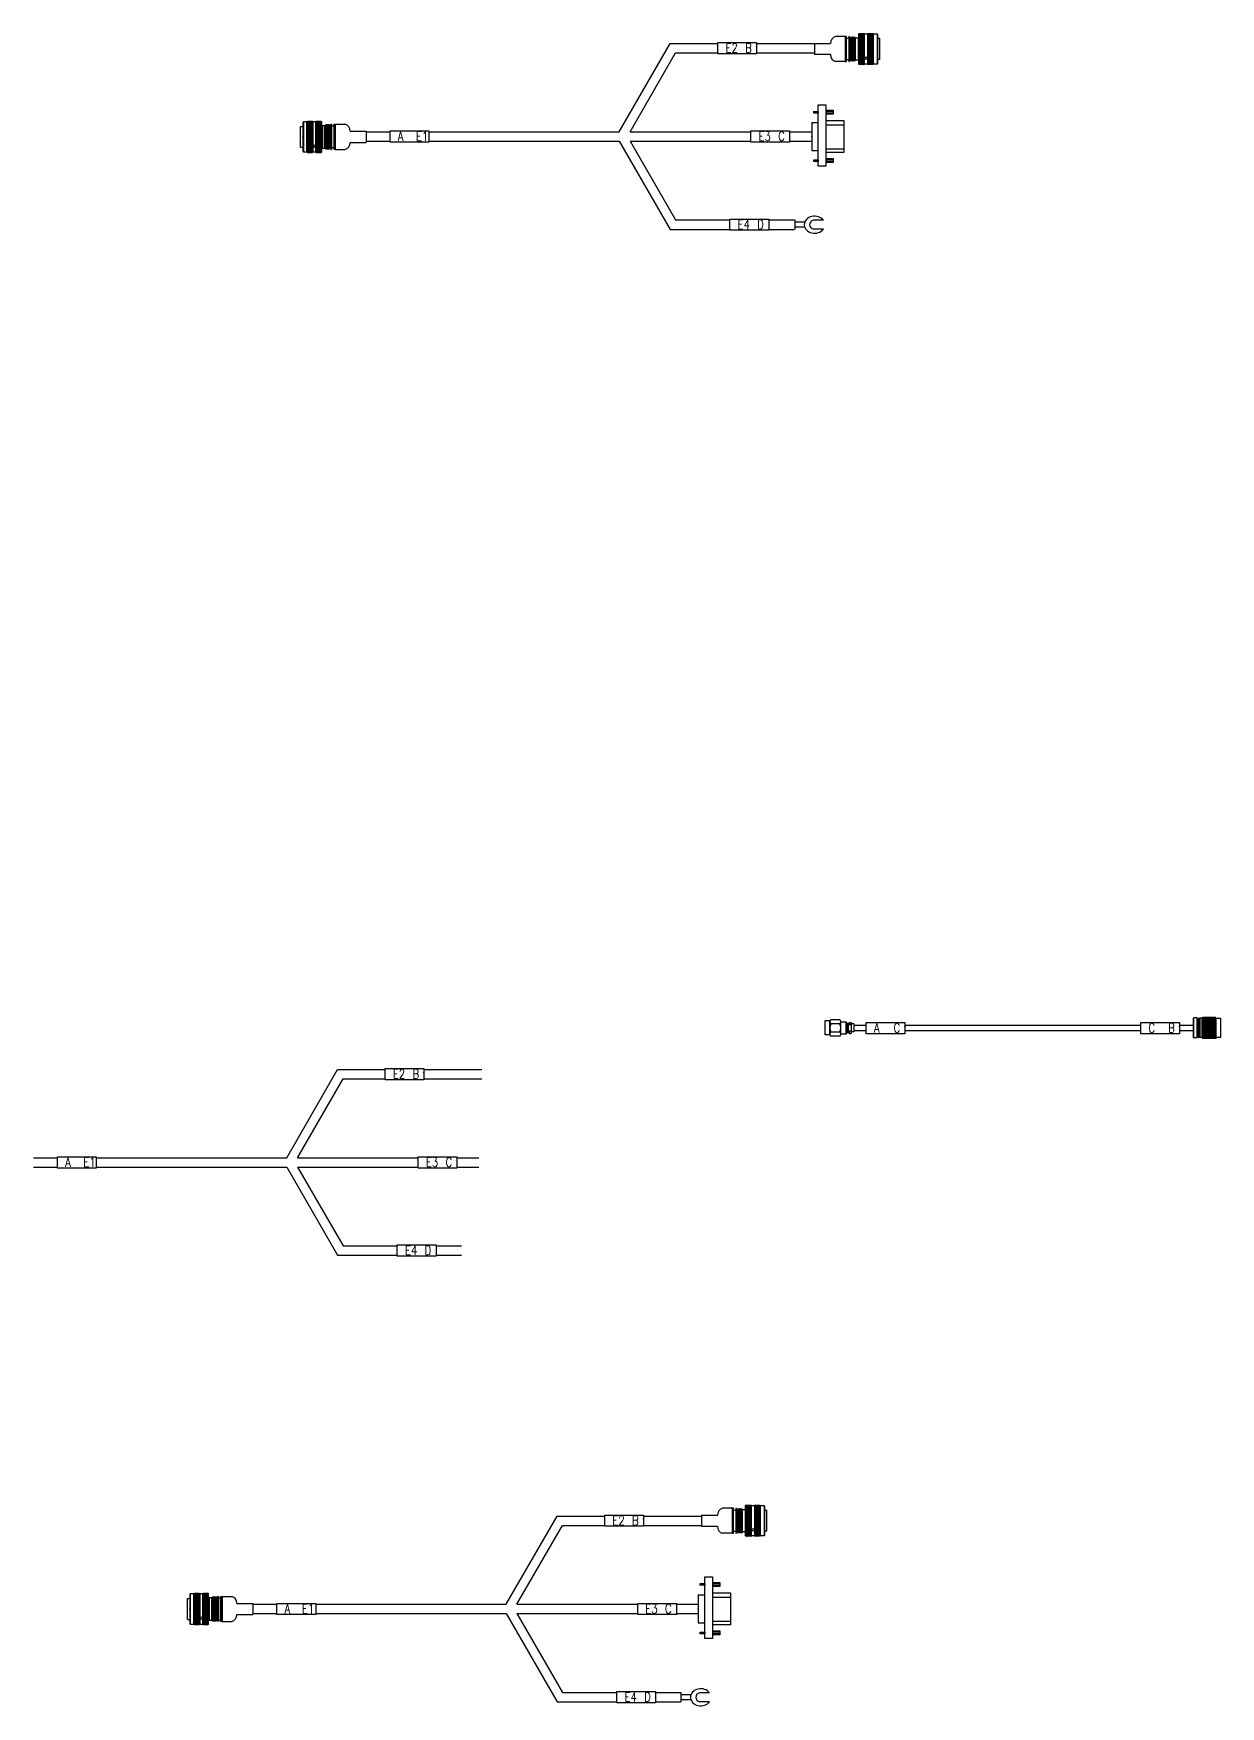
# Model space of a CAD drawing. Header units: inches. Extents: x -3640 to 2054, y -2291 to 954.
# Drawn here: x 851 to 1494, y 0 to 906 of the extents above; entities that cross this region are included whole.
import ezdxf

# ---------------------------------------------------------------- set-up
doc = ezdxf.new("R2010")
doc.units = ezdxf.units.IN
doc.header["$MEASUREMENT"] = 0
doc.layers.add('C', color=2, linetype='Continuous')
doc.layers.add('VFDL', color=7, linetype='Continuous')
doc.styles.add('HZ', font='txt', dxfattribs={"width": 0.8, "bigfont": 'HZDX'})

# ---------------------------------------------------------------- blocks, each defined once
blk = doc.blocks.new('dpfclh')
at = {"lineweight": 30}
for p, q in [((-3, 2.97), (24.61, 50.78)), ((2.86, 2.97), (27.54, 45.71)), ((24.61, 50.78), (50.39, 50.78)), ((27.54, 45.71), (50.39, 45.71)), ((71.39, 50.78), (102.74, 50.78)), ((71.39, 50.78), (71.39, 45.71)), ((71.39, 45.71), (102.74, 45.71)), ((102.74, 50.78), (102.74, 45.71)), ((-140.16, 2.97), (-127.16, 2.97)), ((-140.16, 2.97), (-127.16, 2.97)), ((-106.16, 2.97), (-3, 2.97)), ((2.86, 2.97), (68.26, 2.97)), ((89.26, 2.97), (101.09, 2.97)), ((-140.16, -2.11), (-127.16, -2.11)), ((-140.16, -2.11), (-127.16, -2.11)), ((-106.16, -2.11), (-3, -2.11)), ((-3, -2.11), (24.61, -49.92)), ((2.86, -2.11), (68.26, -2.11)), ((2.86, -2.11), (27.54, -44.85)), ((89.26, -2.11), (101.09, -2.11)), ((27.54, -44.85), (56.93, -44.85)), ((77.93, -44.32), (77.93, -49.39)), ((77.93, -44.85), (91.7, -44.85)), ((91.7, -44.85), (91.7, -49.92)), ((24.61, -49.92), (56.93, -49.92)), ((77.93, -49.92), (91.7, -49.92))]:
    blk.add_line(p, q, dxfattribs=at)
for p, q in [((-140.16, 2.97), (-140.16, -2.11)), ((101.09, 2.97), (101.09, -2.11))]:
    blk.add_line(p, q)
for points in [[(50.39, 51.31), (71.39, 51.31), (71.39, 45.21), (50.39, 45.21)], [(-127.16, 3.47), (-106.16, 3.47), (-106.16, -2.63), (-127.16, -2.63)], [(68.26, 3.47), (89.26, 3.47), (89.26, -2.63), (68.26, -2.63)], [(56.93, -44.32), (77.93, -44.32), (77.93, -50.42), (56.93, -50.42)]]:
    blk.add_lwpolyline(points, close=True, dxfattribs=at)
blk.add_point((71.39, 49.21), dxfattribs=at)
blk.add_point((71.39, 49.21), dxfattribs=at)
blk.add_point((71.39, 49.21), dxfattribs=at)
at = {"lineweight": 20, "style": 'HZ', "width": 0.8}
for s, p in [('E2', (54.53, 45.87)), ('B', (65.17, 45.87)), ('A', (-123.02, -1.97)), ('E1', (-113.61, -1.97)), ('E3', (72.4, -1.97)), ('C', (83.04, -1.97)), ('E4', (61.07, -49.76)), ('D', (71.72, -49.76))]:
    blk.add_text(s, height=5, dxfattribs=at).set_placement(p)
blk = doc.blocks.new('dpfclh-z1')
at = {"lineweight": 30}
h = blk.add_hatch(dxfattribs=at)
h.set_pattern_fill('ANSI37', color=256, scale=3, angle=540, style=0)
h.set_pattern_definition([(315, (-31.73584, 8.43554), (-0.265165, -0.265165), []), (225, (-31.73584, 8.43554), (-0.265165, 0.265165), [])])
h.paths.add_polyline_path([(-31.74, -8.44), (-29.07, -8.44), (-29.07, 8.44), (-31.74, 8.44)])
h = blk.add_hatch(dxfattribs=at)
h.set_pattern_fill('ANSI37', color=256, scale=3, angle=540, style=0)
h.set_pattern_definition([(315, (-26.94783, 8.43554), (-0.265165, -0.265165), []), (225, (-26.94783, 8.43554), (-0.265165, 0.265165), [])])
h.paths.add_polyline_path([(-26.95, -8.44), (-24.28, -8.44), (-24.28, 8.44), (-26.95, 8.44)])
h = blk.add_hatch(dxfattribs=at)
h.set_pattern_fill('ANSI37', color=256, scale=3, angle=540, style=0)
h.set_pattern_definition([(315, (-21.85336, 6.48468), (-0.265165, -0.265165), []), (225, (-21.85336, 6.48468), (-0.265165, 0.265165), [])])
h.paths.add_polyline_path([(-19.92, 6.48), (-21.85, 6.48), (-21.85, -6.48), (-19.92, -6.48)])
h = blk.add_hatch(dxfattribs=at)
h.set_pattern_fill('ANSI37', color=256, scale=3, angle=540, style=0)
h.set_pattern_definition([(315, (-17.36915, 6.82643), (-0.265165, -0.265165), []), (225, (-17.36915, 6.82643), (-0.265165, 0.265165), [])])
h.paths.add_polyline_path([(-17.37, 6.83), (-16.67, 6.83), (-16.67, -6.83), (-17.37, -6.83)])
for p, q in [((-35.5, 5.63), (-34.19, 5.63)), ((-35.5, -5.63), (-35.5, 5.63)), ((-33.97, 8.16), (-34.19, 7.94)), ((-34.19, 7.94), (-34.19, -7.94)), ((-31.74, 8.44), (-32.01, 8.16)), ((-31.74, -8.44), (-31.74, 8.44)), ((-29.07, 8.44), (-28.79, 8.16)), ((-26.95, 8.44), (-27.23, 8.16)), ((-26.95, -8.44), (-26.95, 8.44)), ((-24.28, 8.44), (-24, 8.16)), ((-24, -8.16), (-24, 8.16)), ((-23.66, 6.01), (-23.66, 6.17)), ((-21.85, 6.48), (-22.32, 6.01)), ((-21.85, -6.48), (-21.85, 6.48)), ((-19.92, 6.48), (-19.58, 6.14)), ((-18.9, 6.83), (-19.58, 6.14)), ((-19.58, -6.14), (-19.58, 6.14)), ((-18.9, -6.83), (-18.9, 6.83)), ((-18.9, 6.83), (-18.77, 6.83)), ((-18.77, -6.83), (-18.77, 6.83)), ((-18.77, 6.83), (-18.65, 6.7)), ((-18.65, 6.7), (-18.65, -6.7)), ((-17.37, 1.14), (-17.37, 5.8)), ((-16.67, 6.38), (-16.67, 6.83)), ((-16.67, 6.83), (-11.49, 6.83)), ((-8.68, 3.04), (0, 3.04)), ((0, 3.04), (0, -3.04)), ((-35.5, -5.63), (-34.19, -5.63)), ((-34.19, -7.94), (-33.97, -8.16)), ((-32.01, -8.16), (-31.74, -8.44)), ((-28.79, -8.16), (-29.07, -8.44)), ((-27.23, -8.16), (-26.95, -8.44)), ((-24, -8.16), (-24.28, -8.44)), ((-23.66, -6.17), (-23.66, -6.01)), ((-22.32, -6.01), (-21.85, -6.48)), ((-19.58, -6.14), (-19.92, -6.48)), ((-19.58, -6.14), (-18.9, -6.83)), ((-18.9, -6.83), (-18.77, -6.83)), ((-18.65, -6.7), (-18.77, -6.83)), ((-16.67, -6.83), (-16.67, -6.38)), ((-16.67, -6.83), (-11.49, -6.83)), ((-8.68, -3.04), (0, -3.04))]:
    blk.add_line(p, q, dxfattribs=at)
for points in [[(-33.97, -8.16), (-32.01, -8.16), (-32.01, 8.16), (-33.97, 8.16)], [(-31.74, -8.44), (-29.07, -8.44), (-29.07, 8.44), (-31.74, 8.44)], [(-28.79, -8.16), (-27.23, -8.16), (-27.23, 8.16), (-28.79, 8.16)], [(-26.95, -8.44), (-24.28, -8.44), (-24.28, 8.44), (-26.95, 8.44)], [(-23.66, -6.17), (-24, -6.17), (-24, 6.17), (-23.66, 6.17)], [(-22.32, 6.01), (-23.66, 6.01), (-23.66, -6.01), (-22.32, -6.01)], [(-21.85, -6.48), (-19.92, -6.48), (-19.92, 6.48), (-21.85, 6.48)], [(-18.65, -5.8), (-17.37, -5.8), (-17.37, 5.8), (-18.65, 5.8)], [(-16.67, -6.83), (-17.37, -6.83), (-17.37, 6.83), (-16.67, 6.83)]]:
    blk.add_lwpolyline(points, close=True, dxfattribs=at)
for centre, radius, start, end in [((-12.41, 3.21), 3.73, 357.24372, 75.80376), ((-28.01, -5.32), 0.854, 23.70215, 156.29785), ((-28.01, -4.63), 0.854, 203.70215, 336.29785), ((-28.01, -4.45), 0.943, 213.99777, 326.00223), ((-12.41, -3.21), 3.73, 284.19624, 2.75628)]:
    blk.add_arc(centre, radius, start, end, dxfattribs=at)
at = {"lineweight": 30, "extrusion": (0, 0, -1)}
blk.add_ellipse((-19.09, 3.83), major_axis=(-0.075, -0.107), ratio=0.554803, dxfattribs=at)
at = {"lineweight": 30}
for p in [(-34.19, 0), (-24, 0)]:
    blk.add_point(p, dxfattribs=at)
blk = doc.blocks.new('dpfclh-y1')
at = {"lineweight": 30}
h = blk.add_hatch(dxfattribs=at)
h.set_pattern_fill('ANSI37', color=256, scale=3, angle=540, style=0)
h.set_pattern_definition([(225, (17.36915, 6.82643), (0.265165, -0.265165), []), (315, (17.36915, 6.82643), (0.265165, 0.265165), [])])
h.paths.add_polyline_path([(17.37, 6.83), (16.67, 6.83), (16.67, -6.83), (17.37, -6.83)])
h = blk.add_hatch(dxfattribs=at)
h.set_pattern_fill('ANSI37', color=256, scale=3, angle=540, style=0)
h.set_pattern_definition([(225, (21.85336, 6.48468), (0.265165, -0.265165), []), (315, (21.85336, 6.48468), (0.265165, 0.265165), [])])
h.paths.add_polyline_path([(19.92, -6.48), (21.85, -6.48), (21.85, 6.48), (19.92, 6.48)])
h = blk.add_hatch(dxfattribs=at)
h.set_pattern_fill('ANSI37', color=256, scale=3, angle=540, style=0)
h.set_pattern_definition([(225, (26.94783, 8.43554), (0.265165, -0.265165), []), (315, (26.94783, 8.43554), (0.265165, 0.265165), [])])
h.paths.add_polyline_path([(26.95, 8.44), (24.28, 8.44), (24.28, -8.44), (26.95, -8.44)])
h = blk.add_hatch(dxfattribs=at)
h.set_pattern_fill('ANSI37', color=256, scale=3, angle=540, style=0)
h.set_pattern_definition([(225, (31.73584, 8.43554), (0.265165, -0.265165), []), (315, (31.73584, 8.43554), (0.265165, 0.265165), [])])
h.paths.add_polyline_path([(31.74, 8.44), (29.07, 8.44), (29.07, -8.44), (31.74, -8.44)])
for p, q in [((0, 3.04), (0, -3.04)), ((0, 3.04), (8.68, 3.04)), ((16.67, 6.83), (11.49, 6.83)), ((16.67, 6.38), (16.67, 6.83)), ((17.37, 1.14), (17.37, 5.8)), ((18.77, 6.83), (18.65, 6.7)), ((18.65, 6.7), (18.65, -6.7)), ((18.77, -6.83), (18.77, 6.83)), ((18.9, 6.83), (18.77, 6.83)), ((18.9, 6.83), (19.58, 6.14)), ((18.9, -6.83), (18.9, 6.83)), ((19.92, 6.48), (19.58, 6.14)), ((19.58, -6.14), (19.58, 6.14)), ((21.85, 6.48), (22.32, 6.01)), ((21.85, -6.48), (21.85, 6.48)), ((23.66, 6.01), (23.66, 6.17)), ((24.28, 8.44), (24, 8.16)), ((24, -8.16), (24, 8.16)), ((26.95, -8.44), (26.95, 8.44)), ((26.95, 8.44), (27.23, 8.16)), ((29.07, 8.44), (28.79, 8.16)), ((31.74, -8.44), (31.74, 8.44)), ((31.74, 8.44), (32.01, 8.16)), ((33.97, 8.16), (34.19, 7.94)), ((34.19, 7.94), (34.19, -7.94)), ((35.5, 5.63), (34.19, 5.63)), ((35.5, -5.63), (35.5, 5.63)), ((8.68, -3.04), (0, -3.04)), ((16.67, -6.83), (11.49, -6.83)), ((16.67, -6.83), (16.67, -6.38)), ((18.65, -6.7), (18.77, -6.83)), ((18.9, -6.83), (18.77, -6.83)), ((19.58, -6.14), (18.9, -6.83)), ((19.58, -6.14), (19.92, -6.48)), ((22.32, -6.01), (21.85, -6.48)), ((23.66, -6.17), (23.66, -6.01)), ((24, -8.16), (24.28, -8.44)), ((27.23, -8.16), (26.95, -8.44)), ((28.79, -8.16), (29.07, -8.44)), ((32.01, -8.16), (31.74, -8.44)), ((34.19, -7.94), (33.97, -8.16)), ((35.5, -5.63), (34.19, -5.63))]:
    blk.add_line(p, q, dxfattribs=at)
for points in [[(16.67, -6.83), (17.37, -6.83), (17.37, 6.83), (16.67, 6.83)], [(18.65, -5.8), (17.37, -5.8), (17.37, 5.8), (18.65, 5.8)], [(21.85, -6.48), (19.92, -6.48), (19.92, 6.48), (21.85, 6.48)], [(22.32, 6.01), (23.66, 6.01), (23.66, -6.01), (22.32, -6.01)], [(23.66, -6.17), (24, -6.17), (24, 6.17), (23.66, 6.17)], [(26.95, -8.44), (24.28, -8.44), (24.28, 8.44), (26.95, 8.44)], [(28.79, -8.16), (27.23, -8.16), (27.23, 8.16), (28.79, 8.16)], [(31.74, -8.44), (29.07, -8.44), (29.07, 8.44), (31.74, 8.44)], [(33.97, -8.16), (32.01, -8.16), (32.01, 8.16), (33.97, 8.16)]]:
    blk.add_lwpolyline(points, close=True, dxfattribs=at)
for centre, radius, start, end in [((12.41, 3.21), 3.73, 104.19624, 182.75628), ((12.41, -3.21), 3.73, 177.24372, 255.80376), ((28.01, -5.32), 0.854, 23.70215, 156.29785), ((28.01, -4.63), 0.854, 203.70215, 336.29785), ((28.01, -4.45), 0.943, 213.99777, 326.00223)]:
    blk.add_arc(centre, radius, start, end, dxfattribs=at)
blk.add_ellipse((19.09, 3.83), major_axis=(0.075, -0.107), ratio=0.554803, dxfattribs=at)
for p in [(24, 0), (34.19, 0)]:
    blk.add_point(p, dxfattribs=at)
blk = doc.blocks.new('dpfclh-y2')
at = {"color": 0, "lineweight": 30}
for p, q in [((1.09, 12.82), (1.09, 13.73)), ((1.09, 13.72), (3.56, 13.72)), ((3.56, 12.82), (1.09, 12.82)), ((1.1, 13.72), (1.25, 12.83)), ((1.38, 13.72), (1.54, 12.83)), ((1.69, 13.72), (1.84, 12.82)), ((2.02, 13.72), (2.17, 12.83)), ((2.34, 13.72), (2.49, 12.82)), ((2.67, 13.72), (2.82, 12.82)), ((2.99, 13.72), (3.14, 12.82)), ((3.29, 13.72), (3.45, 12.82)), ((3.56, -7.53), (3.56, 17.33)), ((3.56, 17.33), (7.75, 17.33)), ((3.56, 13.72), (3.56, 12.82)), ((7.75, 17.33), (7.75, -16.05)), ((7.77, 14.32), (11.7, 14.32)), ((7.77, 13.75), (11.69, 13.75)), ((7.77, 12.83), (11.71, 12.83)), ((11.7, 12.25), (7.78, 12.25)), ((11.7, 14.32), (11.7, 12.25)), ((0, 7.53), (0, -7.53)), ((0.07, 7.59), (3.56, 7.59)), ((7.74, 8.69), (17.47, 8.69)), ((7.76, 6.38), (17.47, 6.38)), ((0, -7.53), (3.56, -7.53)), ((3.56, -16.05), (3.56, -7.53)), ((17.47, -8.51), (7.75, -8.51)), ((7.78, -6.53), (17.47, -6.53)), ((1.08, -12.5), (3.56, -12.5)), ((1.08, -13.4), (1.08, -12.5)), ((3.56, -13.4), (1.08, -13.4)), ((1.09, -12.5), (1.24, -13.4)), ((1.38, -12.5), (1.53, -13.4)), ((1.53, -12.5), (1.68, -13.4)), ((1.84, -12.5), (2, -13.4)), ((2.18, -12.5), (2.33, -13.4)), ((2.51, -12.5), (2.66, -13.4)), ((2.83, -12.51), (2.98, -13.4)), ((3.15, -12.5), (3.3, -13.4)), ((3.43, -12.5), (3.55, -13.23)), ((3.56, -12.5), (3.56, -13.4)), ((7.75, -16.05), (3.56, -16.05)), ((7.76, -11.87), (11.69, -11.87)), ((7.76, -12.43), (11.68, -12.43)), ((7.76, -13.36), (11.7, -13.36)), ((11.69, -13.93), (7.77, -13.93)), ((11.69, -11.87), (11.69, -13.93))]:
    blk.add_line(p, q, dxfattribs=at)
at = {"lineweight": 30}
blk.add_line((17.47, 8.69), (17.47, -8.51), dxfattribs=at)
at = {"color": 0, "lineweight": 30}
blk.add_arc((0.06, 7.53), 0.0618, 85.85326, 180.37922, dxfattribs=at)
at = {"lineweight": 30}
blk.add_point((0, 0), dxfattribs=at)
blk = doc.blocks.new('dpfclh-y3')
at = {"lineweight": 30}
for p, q in [((0, 1.46), (5.47, 1.46)), ((15.53, 2.34), (10.16, 2.34)), ((5.43, -1.46), (0, -1.46)), ((15.53, -2.43), (10.16, -2.43))]:
    blk.add_line(p, q, dxfattribs=at)
blk.add_line((0, 1.46), (0, -1.46))
blk.add_arc((10.4, -0.05), 2.4, 95.69104, 264.30896, dxfattribs=at)
blk.add_ellipse((10.75, -0.05), major_axis=(-5.59, 0), ratio=0.827161, start_param=3.684325, end_param=8.882045, dxfattribs=at)
blk = doc.blocks.new('低频分叉连号')
for name, p in [('dpfclh-y1', (102.87, 48.03)), ('dpfclh', (0.13, -0.21)), ('dpfclh-y2', (101.22, 0.22)), ('dpfclh-z1', (-140.03, 0.22)), ('dpfclh-y3', (91.83, -47.59))]:
    blk.add_blockref(name, p)
blk = doc.blocks.new('spdg')
at = {"lineweight": 30}
for p, q in [((-90.94, 1.43), (-84.2, 1.43)), ((-63.2, 2.42), (-63.2, -2.65)), ((-63.2, 1.43), (64.53, 1.43)), ((85.53, 2.42), (85.53, -2.65)), ((85.53, 1.43), (93.09, 1.43)), ((-90.94, -1.38), (-84.2, -1.38)), ((-63.2, -1.38), (64.53, -1.38)), ((85.53, -1.38), (93.09, -1.38))]:
    blk.add_line(p, q, dxfattribs=at)
for p, q in [((-90.94, 1.43), (-90.94, -1.38)), ((93.09, 1.43), (93.09, -1.38))]:
    blk.add_line(p, q)
for points in [[(-84.2, 2.95), (-63.2, 2.95), (-63.2, -3.15), (-84.2, -3.15)], [(64.53, 2.95), (85.53, 2.95), (85.53, -3.15), (64.53, -3.15)]]:
    blk.add_lwpolyline(points, close=True, dxfattribs=at)
for p in [(-63.2, 0.85), (-63.2, 0.85), (-63.2, 0.85), (85.53, 0.85), (85.53, 0.85), (85.53, 0.85)]:
    blk.add_point(p, dxfattribs=at)
at = {"style": 'HZ', "width": 0.8}
for s, p in [('A', (-80.06, -2.49)), ('C', (-69.41, -2.49)), ('C', (68.67, -2.49)), ('B', (79.32, -2.49))]:
    blk.add_text(s, height=5, dxfattribs=at).set_placement(p)
blk = doc.blocks.new('spdg-z1')
at = {"lineweight": 30}
for p, q in [((-4.15, 3.36), (-4.15, -2.09)), ((-4.15, 2.69), (-3.54, 2.69)), ((-3.54, -2.76), (-3.54, 2.69)), ((-3.54, 2.44), (-2.93, 2.44)), ((-2.93, 2.44), (-2.38, 2.99)), ((-2.93, -2.54), (-2.93, 2.44)), ((-1.46, 1.72), (-2.93, 1.72)), ((-2.38, 2.99), (-1.46, 2.99)), ((-2.38, 2.99), (-2.38, 1.72)), ((-1.46, 2.99), (-1.46, -3.09)), ((-0.02, 2.11), (-1.46, 2.11)), ((-0.02, 2.11), (-0.02, -2.17)), ((-4.15, -2.76), (-3.54, -2.76)), ((-3.54, -2.54), (-2.93, -2.54)), ((-1.46, -1.82), (-2.93, -1.82)), ((-2.38, -3.09), (-2.93, -2.54)), ((-2.38, -3.09), (-2.38, -1.82)), ((-2.38, -3.09), (-1.46, -3.09)), ((-0.02, -2.17), (-1.46, -2.17)), ((-1.46, -3.05), (-1.46, -3.05))]:
    blk.add_line(p, q, dxfattribs=at)
at = {"layer": 'C', "color": 0, "lineweight": 30}
for p, q in [((-15.42, 3.91), (-12.95, 3.91)), ((-15.42, -3.82), (-15.42, 3.91)), ((-12.95, 3.36), (-12.95, 3.91)), ((-12.95, -3.37), (-12.95, 3.36)), ((-12.27, 4.52), (-7.7, 4.52)), ((-7.7, 2.26), (-12.27, 2.26)), ((-7.02, -3.37), (-7.02, 3.36)), ((-7.02, 3.36), (-4.15, 3.36)), ((-4.15, -3.37), (-4.15, 3.36)), ((-12.95, -3.82), (-15.42, -3.82)), ((-12.95, -3.37), (-12.95, -3.82)), ((-7.7, -2.26), (-12.27, -2.26)), ((-7.7, -4.52), (-12.27, -4.52)), ((-4.15, -3.37), (-7.02, -3.37))]:
    blk.add_line(p, q, dxfattribs=at)
for centre, radius, start, end in [((-11.67, 3.39), 1.28, 118.00168, 241.99832), ((-8.84, 0), 4.1, 146.59685, 213.40315), ((-8.3, 3.39), 1.28, 298.00168, 61.99832), ((-11.13, 0), 4.1, 326.59685, 33.40315), ((-11.67, -3.39), 1.28, 118.00168, 241.99832), ((-8.3, -3.39), 1.28, 298.00168, 61.99832)]:
    blk.add_arc(centre, radius, start, end, dxfattribs=at)
blk = doc.blocks.new('spdg-y1')
at = {"lineweight": 30}
h = blk.add_hatch(dxfattribs=at)
h.set_pattern_fill('ANSI37', color=256, scale=4, angle=180, style=0)
h.set_pattern_definition([(225, (71.644, 46.64544), (0.3535534, -0.3535534), []), (315, (71.644, 46.64544), (0.3535534, 0.3535534), [])])
h.paths.add_polyline_path([(11.91, 5.7), (5.07, 5.7), (5.07, -5.7), (11.91, -5.7)])
for p, q in [((0, -5.19), (0, 5.19)), ((1.92, 5.43), (0.24, 5.43)), ((0.24, -5.43), (0.24, 5.43)), ((1.92, -5.43), (1.92, 5.43)), ((1.92, 3.97), (2.74, 3.97)), ((2.74, -5.02), (2.74, 5.02)), ((3.15, -5.43), (3.15, 5.43)), ((1.92, -5.43), (0.24, -5.43)), ((1.92, -3.97), (2.74, -3.97))]:
    blk.add_line(p, q, dxfattribs=at)
blk.add_point((2.74, 0), dxfattribs=at)
at = {"layer": 'VFDL', "linetype": 'Continuous', "lineweight": 30}
for p, q in [((0.24, 5.43), (0, 5.19)), ((3.15, 5.43), (2.74, 5.02)), ((3.52, 5.06), (3.15, 5.43)), ((3.7, 5.24), (3.52, 5.06)), ((3.52, -5.06), (3.52, 5.06)), ((3.52, 5.06), (3.52, 5.06)), ((3.7, -5.24), (3.7, 5.24)), ((4.62, 5.24), (3.7, 5.24)), ((5.07, 5.7), (4.62, 5.24)), ((4.62, -5.24), (4.62, 5.24)), ((5.07, -5.7), (5.07, 5.7)), ((11.91, 5.7), (5.07, 5.7)), ((11.91, -5.7), (11.91, 5.7)), ((11.91, 5.7), (12.37, 5.24)), ((12.37, -5.24), (12.37, 5.24)), ((12.37, 5.24), (14.65, 5.24)), ((14.65, 5.24), (14.65, -5.24)), ((0.24, -5.43), (0, -5.19)), ((3.15, -5.43), (2.74, -5.02)), ((3.52, -5.06), (3.15, -5.43)), ((3.7, -5.24), (3.52, -5.06)), ((4.62, -5.24), (3.7, -5.24)), ((4.62, -5.24), (5.07, -5.7)), ((11.91, -5.7), (5.07, -5.7)), ((12.37, -5.24), (11.91, -5.7)), ((14.65, -5.24), (12.37, -5.24))]:
    blk.add_line(p, q, dxfattribs=at)
blk = doc.blocks.new('射频单根')
for name, p in [('spdg-z1', (-90.94, 0.02)), ('spdg', (0, 0)), ('spdg-y1', (93.09, 0.02))]:
    blk.add_blockref(name, p)
blk = doc.blocks.new('dp1f3')
at = {"lineweight": 30}
for p, q in [((-3.3, 2.9), (24.3, 50.71)), ((2.55, 2.9), (27.23, 45.64)), ((24.3, 50.71), (50.08, 50.71)), ((27.23, 45.64), (50.08, 45.64)), ((71.08, 50.71), (102.43, 50.71)), ((71.08, 50.71), (71.08, 45.64)), ((71.08, 45.64), (102.43, 45.64)), ((-140.46, 2.9), (-127.46, 2.9)), ((-140.46, 2.9), (-127.46, 2.9)), ((-106.46, 2.9), (-3.3, 2.9)), ((2.55, 2.9), (67.95, 2.9)), ((88.95, 2.9), (100.78, 2.9)), ((-140.46, -2.17), (-127.46, -2.17)), ((-140.46, -2.17), (-127.46, -2.17)), ((-106.46, -2.17), (-3.3, -2.17)), ((-3.3, -2.17), (24.3, -49.98)), ((2.55, -2.17), (67.95, -2.17)), ((2.55, -2.17), (27.23, -44.91)), ((88.95, -2.17), (100.78, -2.17)), ((27.23, -44.91), (56.63, -44.91)), ((77.63, -44.38), (77.63, -49.45)), ((77.63, -44.91), (91.39, -44.91)), ((24.3, -49.98), (56.63, -49.98)), ((77.63, -49.98), (91.39, -49.98))]:
    blk.add_line(p, q, dxfattribs=at)
for points in [[(50.08, 51.24), (71.08, 51.24), (71.08, 45.14), (50.08, 45.14)], [(-127.46, 3.41), (-106.46, 3.41), (-106.46, -2.69), (-127.46, -2.69)], [(67.95, 3.41), (88.95, 3.41), (88.95, -2.69), (67.95, -2.69)], [(56.63, -44.38), (77.63, -44.38), (77.63, -50.48), (56.63, -50.48)]]:
    blk.add_lwpolyline(points, close=True, dxfattribs=at)
blk.add_point((71.08, 49.14), dxfattribs=at)
blk.add_point((71.08, 49.14), dxfattribs=at)
blk.add_point((71.08, 49.14), dxfattribs=at)
at = {"lineweight": 20, "style": 'HZ', "width": 0.8}
for s, p in [('E2', (54.22, 45.8)), ('B', (64.87, 45.8)), ('A', (-123.32, -2.03)), ('E1', (-113.42, -2.03)), ('E3', (72.1, -2.03)), ('C', (82.74, -2.03)), ('E4', (60.77, -49.82)), ('D', (71.41, -49.82))]:
    blk.add_text(s, height=5, dxfattribs=at).set_placement(p)
blk = doc.blocks.new('dp1f4')
at = {"lineweight": 30}
for p, q in [((-2.53, 3.06), (25.07, 50.87)), ((3.33, 3.06), (28, 45.8)), ((25.07, 50.87), (50.85, 50.87)), ((28, 45.8), (50.85, 45.8)), ((71.85, 50.87), (103.2, 50.87)), ((71.85, 50.87), (71.85, 45.8)), ((71.85, 45.8), (103.2, 45.8)), ((-139.69, 3.06), (-126.69, 3.06)), ((-139.69, 3.06), (-126.69, 3.06)), ((-105.69, 3.06), (-2.53, 3.06)), ((3.33, 3.06), (68.72, 3.06)), ((89.72, 3.06), (101.55, 3.06)), ((-139.69, -2.01), (-126.69, -2.01)), ((-139.69, -2.01), (-126.69, -2.01)), ((-105.69, -2.01), (-2.53, -2.01)), ((-2.53, -2.01), (25.07, -49.82)), ((3.33, -2.01), (68.72, -2.01)), ((3.33, -2.01), (28, -44.75)), ((89.72, -2.01), (101.55, -2.01)), ((28, -44.75), (57.4, -44.75)), ((78.4, -44.22), (78.4, -49.29)), ((78.4, -44.75), (92.16, -44.75)), ((25.07, -49.82), (57.4, -49.82)), ((78.4, -49.82), (92.16, -49.82))]:
    blk.add_line(p, q, dxfattribs=at)
for points in [[(50.85, 51.4), (71.85, 51.4), (71.85, 45.3), (50.85, 45.3)], [(-126.69, 3.57), (-105.69, 3.57), (-105.69, -2.53), (-126.69, -2.53)], [(68.72, 3.57), (89.72, 3.57), (89.72, -2.53), (68.72, -2.53)], [(57.4, -44.22), (78.4, -44.22), (78.4, -50.32), (57.4, -50.32)]]:
    blk.add_lwpolyline(points, close=True, dxfattribs=at)
blk.add_point((71.85, 49.3), dxfattribs=at)
blk.add_point((71.85, 49.3), dxfattribs=at)
blk.add_point((71.85, 49.3), dxfattribs=at)
at = {"lineweight": 20, "style": 'HZ', "width": 0.8}
for s, p in [('E2', (54.99, 45.96)), ('B', (65.64, 45.96)), ('A', (-122.55, -1.87)), ('E1', (-112.65, -1.87)), ('E3', (72.87, -1.87)), ('C', (83.51, -1.87)), ('E4', (61.54, -49.66)), ('D', (72.18, -49.66))]:
    blk.add_text(s, height=5, dxfattribs=at).set_placement(p)
blk = doc.blocks.new('BLOCK-z1')
at = {"lineweight": 30}
h = blk.add_hatch(dxfattribs=at)
h.set_pattern_fill('ANSI37', color=256, scale=3, angle=540, style=0)
h.set_pattern_definition([(315, (-31.73584, 8.43554), (-0.265165, -0.265165), []), (225, (-31.73584, 8.43554), (-0.265165, 0.265165), [])])
h.paths.add_polyline_path([(-31.74, -8.44), (-29.07, -8.44), (-29.07, 8.44), (-31.74, 8.44)])
h = blk.add_hatch(dxfattribs=at)
h.set_pattern_fill('ANSI37', color=256, scale=3, angle=540, style=0)
h.set_pattern_definition([(315, (-26.94783, 8.43554), (-0.265165, -0.265165), []), (225, (-26.94783, 8.43554), (-0.265165, 0.265165), [])])
h.paths.add_polyline_path([(-26.95, -8.44), (-24.28, -8.44), (-24.28, 8.44), (-26.95, 8.44)])
h = blk.add_hatch(dxfattribs=at)
h.set_pattern_fill('ANSI37', color=256, scale=3, angle=540, style=0)
h.set_pattern_definition([(315, (-21.85336, 6.48468), (-0.265165, -0.265165), []), (225, (-21.85336, 6.48468), (-0.265165, 0.265165), [])])
h.paths.add_polyline_path([(-19.92, 6.48), (-21.85, 6.48), (-21.85, -6.48), (-19.92, -6.48)])
h = blk.add_hatch(dxfattribs=at)
h.set_pattern_fill('ANSI37', color=256, scale=3, angle=540, style=0)
h.set_pattern_definition([(315, (-17.36915, 6.82643), (-0.265165, -0.265165), []), (225, (-17.36915, 6.82643), (-0.265165, 0.265165), [])])
h.paths.add_polyline_path([(-17.37, 6.83), (-16.67, 6.83), (-16.67, -6.83), (-17.37, -6.83)])
for p, q in [((-35.5, 5.63), (-34.19, 5.63)), ((-35.5, -5.63), (-35.5, 5.63)), ((-33.97, 8.16), (-34.19, 7.94)), ((-34.19, 7.94), (-34.19, -7.94)), ((-31.74, 8.44), (-32.01, 8.16)), ((-31.74, -8.44), (-31.74, 8.44)), ((-29.07, 8.44), (-28.79, 8.16)), ((-26.95, 8.44), (-27.23, 8.16)), ((-26.95, -8.44), (-26.95, 8.44)), ((-24.28, 8.44), (-24, 8.16)), ((-24, -8.16), (-24, 8.16)), ((-23.66, 6.01), (-23.66, 6.17)), ((-21.85, 6.48), (-22.32, 6.01)), ((-21.85, -6.48), (-21.85, 6.48)), ((-19.92, 6.48), (-19.58, 6.14)), ((-18.9, 6.83), (-19.58, 6.14)), ((-19.58, -6.14), (-19.58, 6.14)), ((-18.9, -6.83), (-18.9, 6.83)), ((-18.9, 6.83), (-18.77, 6.83)), ((-18.77, -6.83), (-18.77, 6.83)), ((-18.77, 6.83), (-18.65, 6.7)), ((-18.65, 6.7), (-18.65, -6.7)), ((-17.37, 1.14), (-17.37, 5.8)), ((-16.67, 6.38), (-16.67, 6.83)), ((-16.67, 6.83), (-11.49, 6.83)), ((-8.68, 3.04), (0, 3.04)), ((0, 3.04), (0, -3.04)), ((-35.5, -5.63), (-34.19, -5.63)), ((-34.19, -7.94), (-33.97, -8.16)), ((-32.01, -8.16), (-31.74, -8.44)), ((-28.79, -8.16), (-29.07, -8.44)), ((-27.23, -8.16), (-26.95, -8.44)), ((-24, -8.16), (-24.28, -8.44)), ((-23.66, -6.17), (-23.66, -6.01)), ((-22.32, -6.01), (-21.85, -6.48)), ((-19.58, -6.14), (-19.92, -6.48)), ((-19.58, -6.14), (-18.9, -6.83)), ((-18.9, -6.83), (-18.77, -6.83)), ((-18.65, -6.7), (-18.77, -6.83)), ((-16.67, -6.83), (-16.67, -6.38)), ((-16.67, -6.83), (-11.49, -6.83)), ((-8.68, -3.04), (0, -3.04))]:
    blk.add_line(p, q, dxfattribs=at)
for points in [[(-33.97, -8.16), (-32.01, -8.16), (-32.01, 8.16), (-33.97, 8.16)], [(-31.74, -8.44), (-29.07, -8.44), (-29.07, 8.44), (-31.74, 8.44)], [(-28.79, -8.16), (-27.23, -8.16), (-27.23, 8.16), (-28.79, 8.16)], [(-26.95, -8.44), (-24.28, -8.44), (-24.28, 8.44), (-26.95, 8.44)], [(-23.66, -6.17), (-24, -6.17), (-24, 6.17), (-23.66, 6.17)], [(-22.32, 6.01), (-23.66, 6.01), (-23.66, -6.01), (-22.32, -6.01)], [(-21.85, -6.48), (-19.92, -6.48), (-19.92, 6.48), (-21.85, 6.48)], [(-18.65, -5.8), (-17.37, -5.8), (-17.37, 5.8), (-18.65, 5.8)], [(-16.67, -6.83), (-17.37, -6.83), (-17.37, 6.83), (-16.67, 6.83)]]:
    blk.add_lwpolyline(points, close=True, dxfattribs=at)
for centre, radius, start, end in [((-12.41, 3.21), 3.73, 357.24372, 75.80376), ((-28.01, -5.32), 0.854, 23.70215, 156.29785), ((-28.01, -4.63), 0.854, 203.70215, 336.29785), ((-28.01, -4.45), 0.943, 213.99777, 326.00223), ((-12.41, -3.21), 3.73, 284.19624, 2.75628)]:
    blk.add_arc(centre, radius, start, end, dxfattribs=at)
at = {"lineweight": 30, "extrusion": (0, 0, -1)}
blk.add_ellipse((-19.09, 3.83), major_axis=(-0.075, -0.107), ratio=0.554803, dxfattribs=at)
at = {"lineweight": 30}
for p in [(-34.19, 0), (-24, 0)]:
    blk.add_point(p, dxfattribs=at)
blk = doc.blocks.new('dp1f4-y1')
at = {"lineweight": 30}
h = blk.add_hatch(dxfattribs=at)
h.set_pattern_fill('ANSI37', color=256, scale=3, angle=540, style=0)
h.set_pattern_definition([(225, (17.36915, 6.82643), (0.265165, -0.265165), []), (315, (17.36915, 6.82643), (0.265165, 0.265165), [])])
h.paths.add_polyline_path([(17.37, 6.83), (16.67, 6.83), (16.67, -6.83), (17.37, -6.83)])
h = blk.add_hatch(dxfattribs=at)
h.set_pattern_fill('ANSI37', color=256, scale=3, angle=540, style=0)
h.set_pattern_definition([(225, (21.85336, 6.48468), (0.265165, -0.265165), []), (315, (21.85336, 6.48468), (0.265165, 0.265165), [])])
h.paths.add_polyline_path([(19.92, -6.48), (21.85, -6.48), (21.85, 6.48), (19.92, 6.48)])
h = blk.add_hatch(dxfattribs=at)
h.set_pattern_fill('ANSI37', color=256, scale=3, angle=540, style=0)
h.set_pattern_definition([(225, (26.94783, 8.43554), (0.265165, -0.265165), []), (315, (26.94783, 8.43554), (0.265165, 0.265165), [])])
h.paths.add_polyline_path([(26.95, 8.44), (24.28, 8.44), (24.28, -8.44), (26.95, -8.44)])
h = blk.add_hatch(dxfattribs=at)
h.set_pattern_fill('ANSI37', color=256, scale=3, angle=540, style=0)
h.set_pattern_definition([(225, (31.73584, 8.43554), (0.265165, -0.265165), []), (315, (31.73584, 8.43554), (0.265165, 0.265165), [])])
h.paths.add_polyline_path([(31.74, 8.44), (29.07, 8.44), (29.07, -8.44), (31.74, -8.44)])
for p, q in [((0, 3.04), (0, -2.04)), ((0, 3.04), (0, -3.04)), ((0, 3.04), (8.68, 3.04)), ((16.67, 6.83), (11.49, 6.83)), ((16.67, 6.38), (16.67, 6.83)), ((17.37, 1.14), (17.37, 5.8)), ((18.77, 6.83), (18.65, 6.7)), ((18.65, 6.7), (18.65, -6.7)), ((18.77, -6.83), (18.77, 6.83)), ((18.9, 6.83), (18.77, 6.83)), ((18.9, 6.83), (19.58, 6.14)), ((18.9, -6.83), (18.9, 6.83)), ((19.92, 6.48), (19.58, 6.14)), ((19.58, -6.14), (19.58, 6.14)), ((21.85, 6.48), (22.32, 6.01)), ((21.85, -6.48), (21.85, 6.48)), ((23.66, 6.01), (23.66, 6.17)), ((24.28, 8.44), (24, 8.16)), ((24, -8.16), (24, 8.16)), ((26.95, -8.44), (26.95, 8.44)), ((26.95, 8.44), (27.23, 8.16)), ((29.07, 8.44), (28.79, 8.16)), ((31.74, -8.44), (31.74, 8.44)), ((31.74, 8.44), (32.01, 8.16)), ((33.97, 8.16), (34.19, 7.94)), ((34.19, 7.94), (34.19, -7.94)), ((35.5, 5.63), (34.19, 5.63)), ((35.5, -5.63), (35.5, 5.63)), ((8.68, -3.04), (0, -3.04)), ((16.67, -6.83), (11.49, -6.83)), ((16.67, -6.83), (16.67, -6.38)), ((18.65, -6.7), (18.77, -6.83)), ((18.9, -6.83), (18.77, -6.83)), ((19.58, -6.14), (18.9, -6.83)), ((19.58, -6.14), (19.92, -6.48)), ((22.32, -6.01), (21.85, -6.48)), ((23.66, -6.17), (23.66, -6.01)), ((24, -8.16), (24.28, -8.44)), ((27.23, -8.16), (26.95, -8.44)), ((28.79, -8.16), (29.07, -8.44)), ((32.01, -8.16), (31.74, -8.44)), ((34.19, -7.94), (33.97, -8.16)), ((35.5, -5.63), (34.19, -5.63))]:
    blk.add_line(p, q, dxfattribs=at)
for points in [[(16.67, -6.83), (17.37, -6.83), (17.37, 6.83), (16.67, 6.83)], [(18.65, -5.8), (17.37, -5.8), (17.37, 5.8), (18.65, 5.8)], [(21.85, -6.48), (19.92, -6.48), (19.92, 6.48), (21.85, 6.48)], [(22.32, 6.01), (23.66, 6.01), (23.66, -6.01), (22.32, -6.01)], [(23.66, -6.17), (24, -6.17), (24, 6.17), (23.66, 6.17)], [(26.95, -8.44), (24.28, -8.44), (24.28, 8.44), (26.95, 8.44)], [(28.79, -8.16), (27.23, -8.16), (27.23, 8.16), (28.79, 8.16)], [(31.74, -8.44), (29.07, -8.44), (29.07, 8.44), (31.74, 8.44)], [(33.97, -8.16), (32.01, -8.16), (32.01, 8.16), (33.97, 8.16)]]:
    blk.add_lwpolyline(points, close=True, dxfattribs=at)
for centre, radius, start, end in [((12.41, 3.21), 3.73, 104.19624, 182.75628), ((12.41, -3.21), 3.73, 177.24372, 255.80376), ((28.01, -5.32), 0.854, 23.70215, 156.29785), ((28.01, -4.63), 0.854, 203.70215, 336.29785), ((28.01, -4.45), 0.943, 213.99777, 326.00223)]:
    blk.add_arc(centre, radius, start, end, dxfattribs=at)
blk.add_ellipse((19.09, 3.83), major_axis=(0.075, -0.107), ratio=0.554803, dxfattribs=at)
for p in [(24, 0), (34.19, 0)]:
    blk.add_point(p, dxfattribs=at)
blk = doc.blocks.new('dp1f4-y2')
at = {"color": 0, "lineweight": 30}
for p, q in [((1.09, 12.82), (1.09, 13.73)), ((1.09, 13.72), (3.56, 13.72)), ((3.56, 12.82), (1.09, 12.82)), ((1.1, 13.72), (1.25, 12.83)), ((1.38, 13.72), (1.54, 12.83)), ((1.69, 13.72), (1.84, 12.82)), ((2.02, 13.72), (2.17, 12.83)), ((2.34, 13.72), (2.49, 12.82)), ((2.67, 13.72), (2.82, 12.82)), ((2.99, 13.72), (3.14, 12.82)), ((3.29, 13.72), (3.45, 12.82)), ((3.56, -7.53), (3.56, 17.33)), ((3.56, 17.33), (7.75, 17.33)), ((3.56, 13.72), (3.56, 12.82)), ((7.75, 17.33), (7.75, -16.05)), ((7.77, 14.32), (11.7, 14.32)), ((7.77, 13.75), (11.69, 13.75)), ((7.77, 12.83), (11.71, 12.83)), ((11.7, 12.25), (7.78, 12.25)), ((11.7, 14.32), (11.7, 12.25)), ((0, 7.53), (0, -7.53)), ((0.07, 7.59), (3.56, 7.59)), ((7.74, 8.69), (17.47, 8.69)), ((7.76, 6.38), (17.47, 6.38)), ((0, -7.53), (3.56, -7.53)), ((3.56, -16.05), (3.56, -7.53)), ((17.47, -8.51), (7.75, -8.51)), ((7.78, -6.53), (17.47, -6.53)), ((1.08, -12.5), (3.56, -12.5)), ((1.08, -13.4), (1.08, -12.5)), ((3.56, -13.4), (1.08, -13.4)), ((1.09, -12.5), (1.24, -13.4)), ((1.38, -12.5), (1.53, -13.4)), ((1.53, -12.5), (1.68, -13.4)), ((1.84, -12.5), (2, -13.4)), ((2.18, -12.5), (2.33, -13.4)), ((2.51, -12.5), (2.66, -13.4)), ((2.83, -12.51), (2.98, -13.4)), ((3.15, -12.5), (3.3, -13.4)), ((3.43, -12.5), (3.55, -13.23)), ((3.56, -12.5), (3.56, -13.4)), ((7.75, -16.05), (3.56, -16.05)), ((7.76, -11.87), (11.69, -11.87)), ((7.76, -12.43), (11.68, -12.43)), ((7.76, -13.36), (11.7, -13.36)), ((11.69, -13.93), (7.77, -13.93)), ((11.69, -11.87), (11.69, -13.93))]:
    blk.add_line(p, q, dxfattribs=at)
at = {"lineweight": 30}
blk.add_line((17.47, 8.69), (17.47, -8.51), dxfattribs=at)
at = {"color": 0}
blk.add_arc((0.06, 7.53), 0.0618, 85.85326, 180.37922, dxfattribs=at)
at = {"lineweight": 30}
blk.add_point((0, 0), dxfattribs=at)
blk = doc.blocks.new('dp1f4-y3')
at = {"lineweight": 30}
for p, q in [((0, 2.54), (0, -2.54)), ((0, 1.5), (5.47, 1.5)), ((15.53, 2.39), (10.16, 2.39)), ((5.43, -1.41), (0, -1.41)), ((15.53, -2.39), (10.16, -2.39))]:
    blk.add_line(p, q, dxfattribs=at)
blk.add_arc((10.4, 0), 2.4, 95.69104, 264.30896, dxfattribs=at)
blk.add_ellipse((10.75, 0), major_axis=(-5.59, 0), ratio=0.827161, start_param=3.684325, end_param=8.882045, dxfattribs=at)

msp = doc.modelspace()

# ---------------------------------------------------------------- block references
for name, p in [('dp1f4', (1170.9, 850.09)), ('dp1f4-y1', (1274.05, 897.98)), ('dp1f4-y2', (1272.59, 850.49)), ('BLOCK-z1', (1031.2, 850.36)), ('dp1f4-y3', (1263.42, 802.8)), ('射频单根', (1386.32, 367.59)), ('dp1f3', (991.5, 294.37)), ('低频分叉连号', (1109.95, 52.54))]:
    msp.add_blockref(name, p)

doc.saveas('drawing.dxf')
